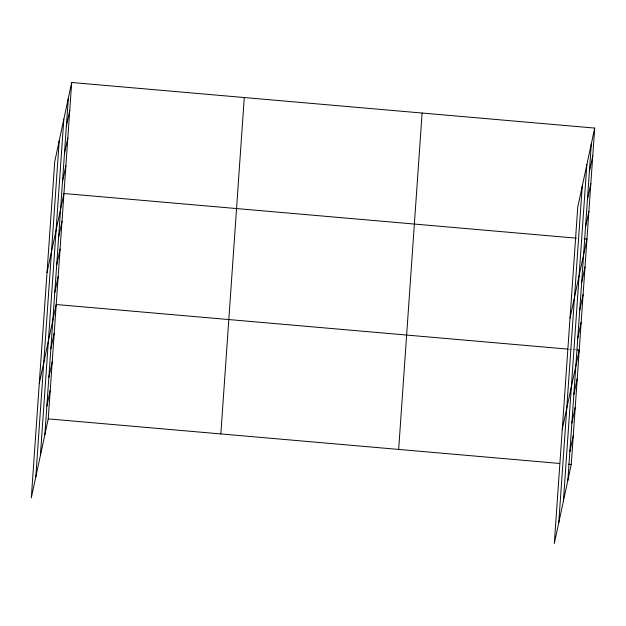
<?xml version="1.0" encoding="UTF-8"?>
<svg xmlns="http://www.w3.org/2000/svg" width="626" height="626" viewBox="0 0 626 626"><rect width="100%" height="100%" fill="white"/><g stroke="black" fill="none" stroke-linecap="round" stroke-linejoin="round"><path stroke-width="0.47" stroke-dasharray="3.13 2.35" d="M568.674 349.183L572.508 349.511M573.471 349.598L576.35 349.848"/><path stroke-width="0.94" d="M35.776 477.043L59.227 140.654M40.385 455.532L63.836 119.143M44.861 434.663L68.312 98.274M71.693 82.499L54.752 161.531L31.3 497.92L48.241 418.888L71.693 82.499L594.7 128.08L571.248 464.469L554.307 543.501L577.759 207.112L594.7 128.08M220.837 433.935L244.281 97.539M398.66 449.429L422.104 113.04M558.783 522.624L582.235 186.235M563.392 501.113L586.844 164.724M567.868 480.244L591.32 143.855M66.379 126.022L69.76 110.254M64.439 153.777L67.819 138.002M62.506 181.532L65.886 165.757M47.013 272.537L63.954 193.512L576.413 238.17M58.641 237.035L62.021 221.26M56.7 264.782L60.08 249.015M54.767 292.538L58.148 276.762M39.274 383.542L56.215 304.518L567.719 349.097M50.839 348.885L54.219 333.11M48.844 377.478L52.232 361.703M46.856 406.071L50.236 390.295M589.387 171.602L592.767 155.835M587.446 199.358L590.834 183.582M585.513 227.113L588.894 211.338M570.02 318.118L586.961 239.093L584.081 238.842M581.648 282.616L585.028 266.84M579.715 310.363L583.096 294.596M577.775 338.118L581.155 322.343M562.281 429.123L579.222 350.098L577.305 349.934M573.846 394.466L577.227 378.691M571.859 423.059L575.239 407.283M569.863 451.651L573.244 435.876M48.241 418.888L559.746 463.467M568.377 464.218L571.248 464.469"/></g></svg>
